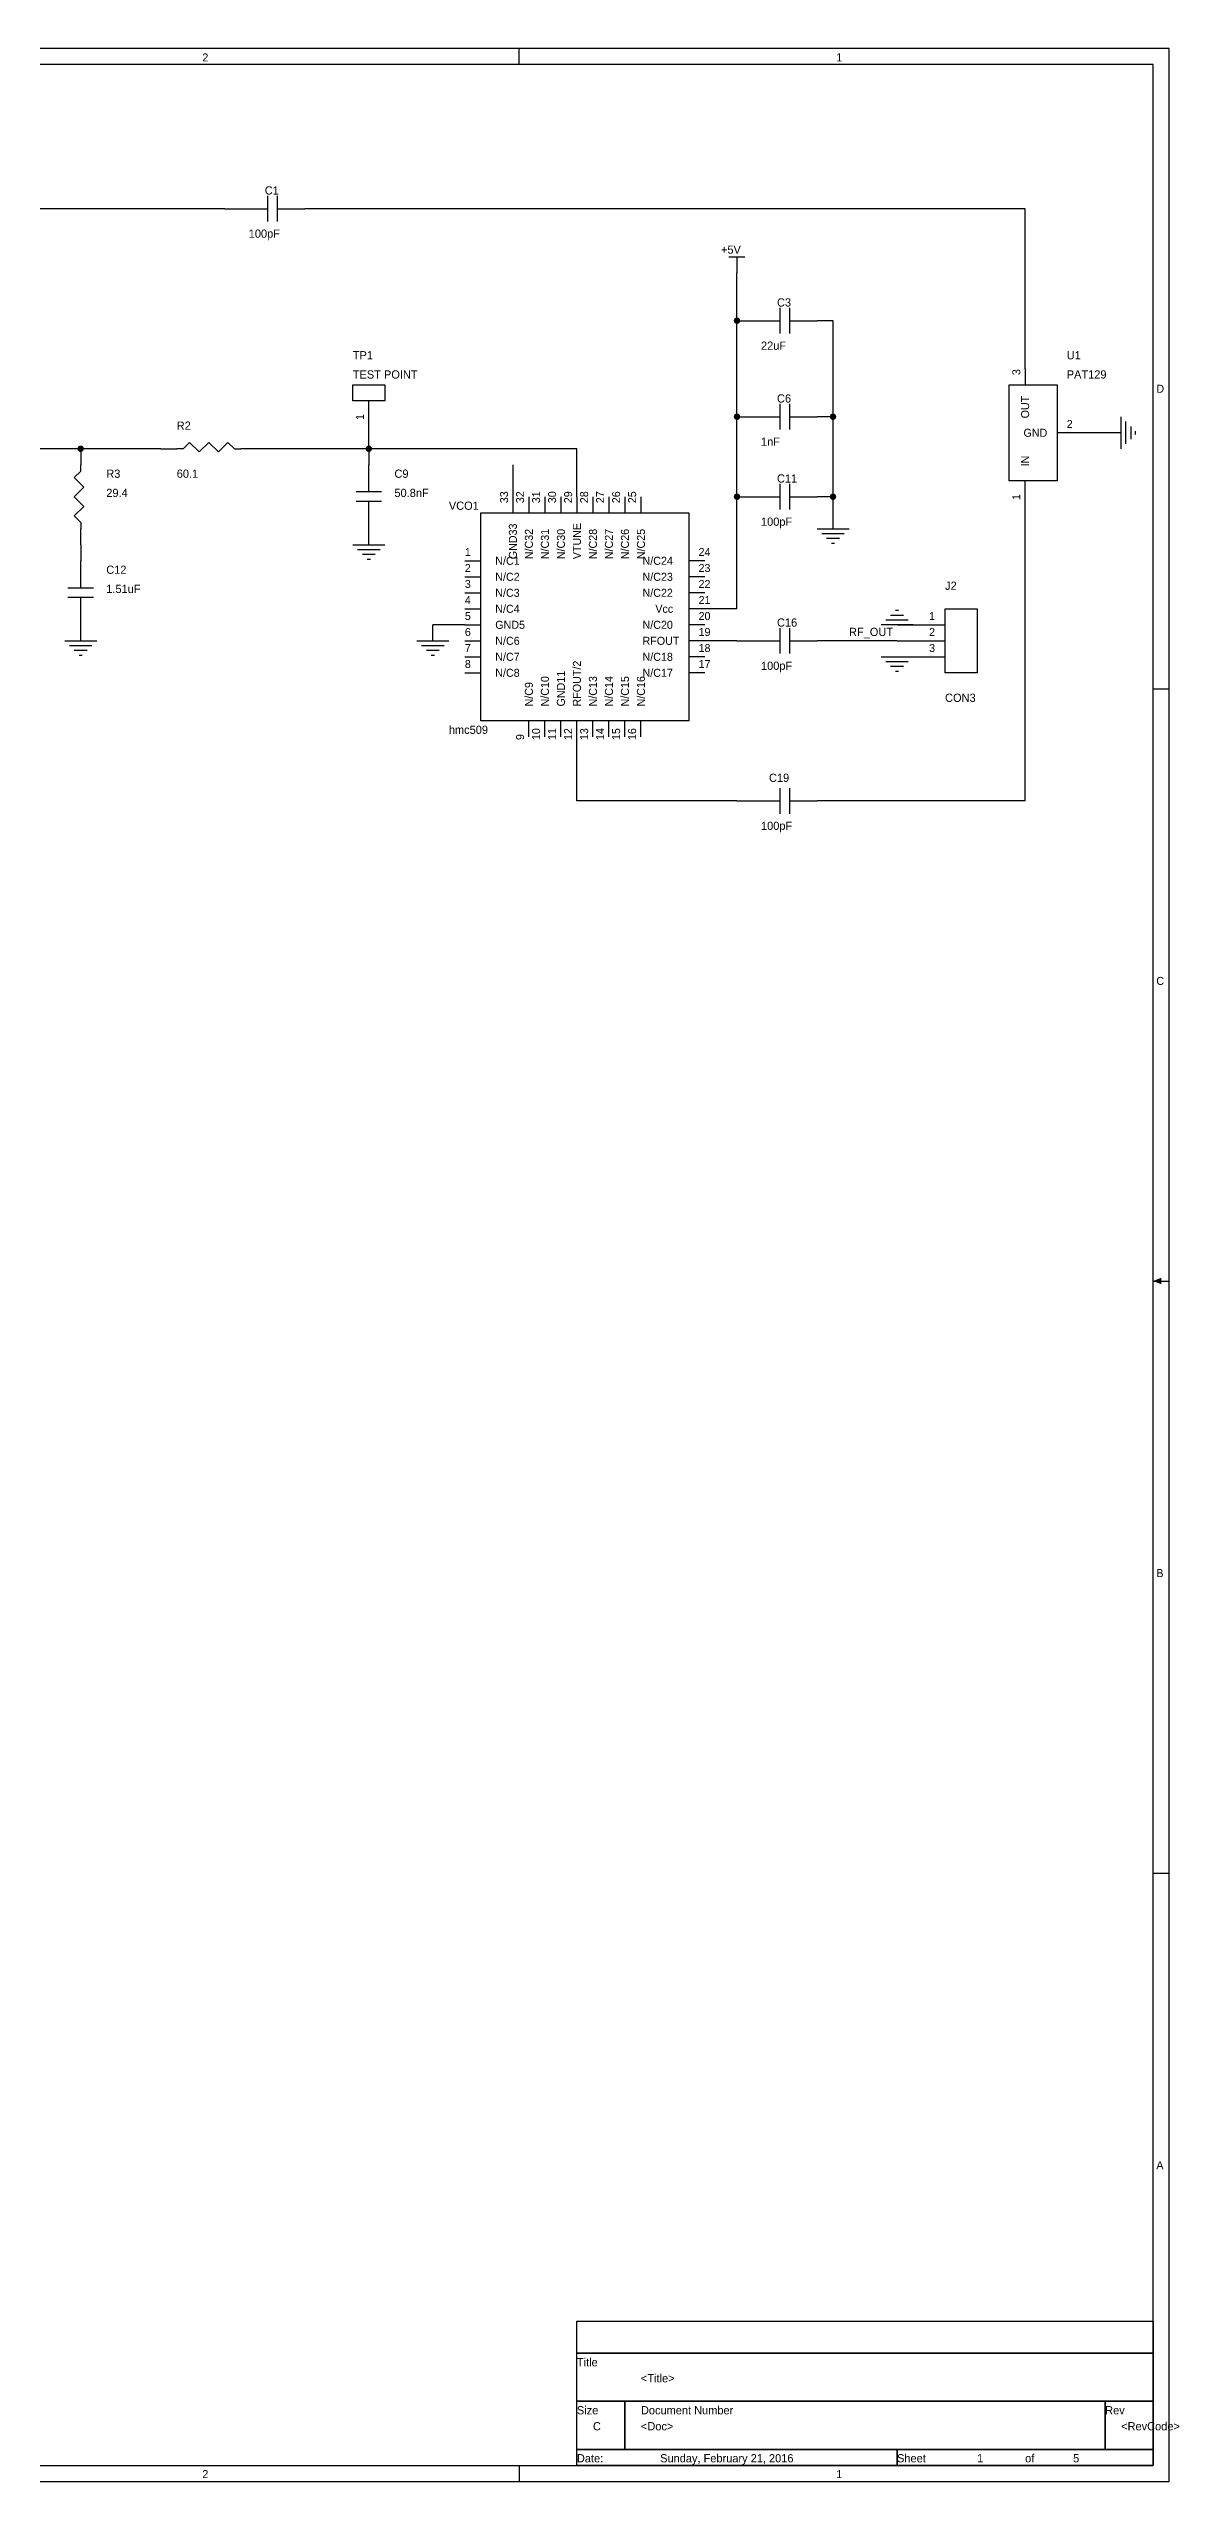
# Model space of a CAD drawing. Extents: x -0.1 to 20.2, y 0.1 to 15.3.
# Drawn here: x 13.1 to 20.16, y 0.1 to 15.3 of the extents above; entities that cross this region are included whole.
import ezdxf

# ---------------------------------------------------------------- set-up
doc = ezdxf.new("R2010")
doc.units = 0

msp = doc.modelspace()

# ---------------------------------------------------------------- linework, layer by layer
at = {"layer": 'PARTS'}
for p, q in [((14.2, 14.3), (14.3, 14.3)), ((14.8, 14.3), (14.7, 14.3)), ((17.4, 13.6), (17.5, 13.6)), ((18, 13.6), (17.9, 13.6)), ((19.2, 13.3), (19.2, 13.2)), ((15.1, 12.8), (15.1, 13.1)), ((17.4, 13), (17.5, 13)), ((18, 13), (17.9, 13)), ((13.3, 12.8), (13.3, 12.7)), ((13.8, 12.8), (13.9, 12.8)), ((14.4, 12.8), (14.3, 12.8)), ((15.1, 12.8), (15.1, 12.7)), ((19.5, 12.9), (19.4, 12.9)), ((16, 12.7), (16, 12.4)), ((16.1, 12.5), (16.1, 12.4)), ((16.2, 12.5), (16.2, 12.4)), ((16.3, 12.5), (16.3, 12.4)), ((16.4, 12.5), (16.4, 12.4)), ((16.5, 12.5), (16.5, 12.4)), ((16.6, 12.5), (16.6, 12.4)), ((16.7, 12.5), (16.7, 12.4)), ((16.8, 12.5), (16.8, 12.4)), ((17.4, 12.5), (17.5, 12.5)), ((18, 12.5), (17.9, 12.5)), ((19.2, 12.5), (19.2, 12.6)), ((13.3, 12.2), (13.3, 12.3)), ((13.3, 12.2), (13.3, 12.1)), ((15.1, 12.2), (15.1, 12.3)), ((15.7, 12.1), (15.8, 12.1)), ((17.2, 12.1), (17.1, 12.1)), ((15.7, 12), (15.8, 12)), ((15.7, 11.9), (15.8, 11.9)), ((17.2, 12), (17.1, 12)), ((17.2, 11.9), (17.1, 11.9)), ((15.7, 11.8), (15.8, 11.8)), ((17.2, 11.8), (17.1, 11.8)), ((13.3, 11.6), (13.3, 11.7)), ((15.7, 11.7), (15.8, 11.7)), ((15.7, 11.6), (15.8, 11.6)), ((17.2, 11.7), (17.1, 11.7)), ((17.2, 11.6), (17.1, 11.6)), ((17.4, 11.6), (17.5, 11.6)), ((18, 11.6), (17.9, 11.6)), ((18.4, 11.7), (18.7, 11.7)), ((18.4, 11.6), (18.7, 11.6)), ((15.7, 11.5), (15.8, 11.5)), ((17.2, 11.5), (17.1, 11.5)), ((18.4, 11.5), (18.7, 11.5)), ((15.7, 11.4), (15.8, 11.4)), ((17.2, 11.4), (17.1, 11.4)), ((16.1, 11), (16.1, 11.1)), ((16.2, 11), (16.2, 11.1)), ((16.3, 11), (16.3, 11.1)), ((16.4, 11), (16.4, 11.1)), ((16.5, 11), (16.5, 11.1)), ((16.6, 11), (16.6, 11.1)), ((16.7, 11), (16.7, 11.1)), ((16.8, 11), (16.8, 11.1)), ((17.4, 10.6), (17.5, 10.6)), ((18, 10.6), (17.9, 10.6))]:
    msp.add_line(p, q, dxfattribs=at)
for points in [[(14.3, 14.3), (14.47, 14.3)], [(14.47, 14.22), (14.47, 14.38)], [(14.53, 14.22), (14.53, 14.38)], [(14.53, 14.3), (14.7, 14.3)], [(17.35, 14), (17.45, 14)], [(17.4, 14), (17.4, 13.9)], [(17.5, 13.6), (17.67, 13.6)], [(17.67, 13.52), (17.67, 13.68)], [(17.73, 13.52), (17.73, 13.68)], [(17.73, 13.6), (17.9, 13.6)], [(17.67, 12.92), (17.67, 13.08)], [(17.73, 12.92), (17.73, 13.08)], [(17.5, 13), (17.67, 13)], [(17.73, 13), (17.9, 13)], [(19.8, 12.8), (19.8, 13)], [(19.83, 12.83), (19.83, 12.97)], [(19.86, 12.94), (19.86, 12.86)], [(13.94, 12.8), (13.9, 12.8)], [(13.98, 12.84), (13.94, 12.8)], [(14.04, 12.78), (13.98, 12.84)], [(14.04, 12.78), (14.1, 12.84)], [(14.1, 12.84), (14.16, 12.78)], [(14.16, 12.78), (14.22, 12.84)], [(14.26, 12.8), (14.22, 12.84)], [(14.26, 12.8), (14.3, 12.8)], [(19.89, 12.89), (19.89, 12.91)], [(13.3, 12.66), (13.26, 12.62)], [(13.32, 12.56), (13.26, 12.62)], [(13.3, 12.66), (13.3, 12.7)], [(15.1, 12.53), (15.1, 12.7)], [(13.26, 12.5), (13.32, 12.56)], [(13.32, 12.44), (13.26, 12.5)], [(15.18, 12.53), (15.02, 12.53)], [(15.18, 12.47), (15.02, 12.47)], [(15.1, 12.3), (15.1, 12.47)], [(17.5, 12.5), (17.67, 12.5)], [(17.67, 12.42), (17.67, 12.58)], [(17.73, 12.42), (17.73, 12.58)], [(17.73, 12.5), (17.9, 12.5)], [(13.32, 12.44), (13.26, 12.38)], [(13.26, 12.38), (13.3, 12.34)], [(13.3, 12.34), (13.3, 12.3)], [(15, 12.2), (15.2, 12.2)], [(15.03, 12.17), (15.17, 12.17)], [(17.9, 12.3), (18.1, 12.3)], [(17.93, 12.27), (18.07, 12.27)], [(18.04, 12.24), (17.96, 12.24)], [(17.99, 12.21), (18.01, 12.21)], [(13.3, 11.93), (13.3, 12.1)], [(15.14, 12.14), (15.06, 12.14)], [(15.09, 12.11), (15.11, 12.11)], [(13.38, 11.93), (13.22, 11.93)], [(13.38, 11.87), (13.22, 11.87)], [(13.3, 11.7), (13.3, 11.87)], [(18.47, 11.73), (18.33, 11.73)], [(18.36, 11.76), (18.44, 11.76)], [(18.41, 11.79), (18.39, 11.79)], [(13.2, 11.6), (13.4, 11.6)], [(13.23, 11.57), (13.37, 11.57)], [(15.4, 11.6), (15.6, 11.6)], [(15.43, 11.57), (15.57, 11.57)], [(17.5, 11.6), (17.67, 11.6)], [(17.67, 11.52), (17.67, 11.68)], [(17.73, 11.52), (17.73, 11.68)], [(17.73, 11.6), (17.9, 11.6)], [(18.5, 11.7), (18.3, 11.7)], [(13.34, 11.54), (13.26, 11.54)], [(13.29, 11.51), (13.31, 11.51)], [(15.54, 11.54), (15.46, 11.54)], [(15.49, 11.51), (15.51, 11.51)], [(18.3, 11.5), (18.5, 11.5)], [(18.33, 11.47), (18.47, 11.47)], [(18.44, 11.44), (18.36, 11.44)], [(18.39, 11.41), (18.41, 11.41)], [(17.67, 10.52), (17.67, 10.68)], [(17.73, 10.52), (17.73, 10.68)], [(17.5, 10.6), (17.67, 10.6)], [(17.73, 10.6), (17.9, 10.6)]]:
    msp.add_lwpolyline(points, dxfattribs=at)
for points in [[(15, 13.1), (15, 13.2), (15.2, 13.2), (15.2, 13.1)], [(19.1, 12.6), (19.1, 13.2), (19.4, 13.2), (19.4, 12.6)], [(15.8, 12.4), (17.1, 12.4), (17.1, 11.1), (15.8, 11.1)], [(18.7, 11.8), (18.9, 11.8), (18.9, 11.4), (18.7, 11.4)]]:
    msp.add_lwpolyline(points, close=True, dxfattribs=at)
at = {"layer": 'TITLE'}
for points in [[(-0.1, 0.1), (20.1, 0.1), (20.1, 15.3), (-0.1, 15.3)], [(0, 0.2), (20, 0.2), (20, 15.2), (0, 15.2)], [(16.4, 1.1), (20, 1.1), (20, 0.9), (16.4, 0.9)], [(16.4, 1.1), (20, 1.1), (20, 0.9), (16.4, 0.9)], [(16.4, 0.9), (20, 0.9), (20, 0.6), (16.4, 0.6)], [(16.4, 0.9), (20, 0.9), (20, 0.6), (16.4, 0.6)], [(16.4, 0.6), (16.7, 0.6), (16.7, 0.3), (16.4, 0.3)], [(16.4, 0.6), (16.7, 0.6), (16.7, 0.3), (16.4, 0.3)], [(16.7, 0.6), (19.7, 0.6), (19.7, 0.3), (16.7, 0.3)], [(16.7, 0.6), (19.7, 0.6), (19.7, 0.3), (16.7, 0.3)], [(19.7, 0.6), (20, 0.6), (20, 0.3), (19.7, 0.3)], [(19.7, 0.6), (20, 0.6), (20, 0.3), (19.7, 0.3)], [(16.4, 0.3), (18.4, 0.3), (18.4, 0.2), (16.4, 0.2)], [(16.4, 0.3), (18.4, 0.3), (18.4, 0.2), (16.4, 0.2)], [(18.4, 0.3), (20, 0.3), (20, 0.2), (18.4, 0.2)], [(18.4, 0.3), (20, 0.3), (20, 0.2), (18.4, 0.2)]]:
    msp.add_lwpolyline(points, close=True, dxfattribs=at)
for points in [[(16.04, 15.2), (16.04, 15.3)], [(20, 11.3), (20.1, 11.3)], [(20, 7.6), (20.1, 7.6)], [(20, 3.9), (20.1, 3.9)], [(16.04, 0.2), (16.04, 0.1)]]:
    msp.add_lwpolyline(points, dxfattribs=at)
msp.add_solid([(20, 7.6), (20.05, 7.62), (20.05, 7.58), (20.05, 7.6)], dxfattribs=at)
msp.add_solid([(20, 7.6), (20.05, 7.62), (20.05, 7.58), (20.05, 7.6)], dxfattribs=at)
msp.add_solid([(20, 7.6), (20.05, 7.62), (20.05, 7.58), (20.05, 7.6)], dxfattribs=at)
at = {"layer": 'WIRE'}
for points in [[(14.2, 14.3), (8.9, 14.3)], [(19.2, 14.3), (14.8, 14.3)], [(19.2, 13.3), (19.2, 14.3)], [(17.4, 13.6), (17.4, 13.9)], [(17.4, 13), (17.4, 13.6)], [(18, 13), (18, 13.6)], [(17.4, 12.5), (17.4, 13)], [(18, 12.5), (18, 13)], [(13.3, 12.8), (11.6, 12.8)], [(13.8, 12.8), (13.3, 12.8)], [(15.1, 12.8), (14.4, 12.8)], [(16.4, 12.8), (15.1, 12.8)], [(16.4, 12.5), (16.4, 12.8)], [(19.8, 12.9), (19.5, 12.9)], [(17.4, 11.8), (17.4, 12.5)], [(18, 12.3), (18, 12.5)], [(19.2, 10.6), (19.2, 12.5)], [(17.4, 11.8), (17.2, 11.8)], [(15.7, 11.7), (15.5, 11.7)], [(15.5, 11.6), (15.5, 11.7)], [(17.4, 11.6), (17.2, 11.6)], [(18.4, 11.6), (18, 11.6)], [(16.4, 10.6), (16.4, 11)], [(17.4, 10.6), (16.4, 10.6)], [(19.2, 10.6), (18, 10.6)]]:
    msp.add_lwpolyline(points, dxfattribs=at)
at = {"layer": 'WIRE', "const_width": 0.02}
for points in [[(17.39, 13.6, 1), (17.41, 13.6, 1)], [(17.39, 13, 1), (17.41, 13, 1)], [(17.99, 13, 1), (18.01, 13, 1)], [(13.29, 12.8, 1), (13.31, 12.8, 1)], [(15.09, 12.8, 1), (15.11, 12.8, 1)], [(17.39, 12.5, 1), (17.41, 12.5, 1)], [(17.99, 12.5, 1), (18.01, 12.5, 1)]]:
    msp.add_lwpolyline(points, format="xyb", close=True, dxfattribs=at)

# ---------------------------------------------------------------- texts
at = {"layer": 'PARTS'}
for s, p in [('3', (19.17, 13.26)), ('OUT', (19.225, 12.99)), ('1', (15.07, 12.98)), ('IN', (19.225, 12.69)), ('33', (15.97, 12.46)), ('32', (16.07, 12.46)), ('31', (16.17, 12.46)), ('30', (16.27, 12.46)), ('29', (16.37, 12.46)), ('28', (16.47, 12.46)), ('27', (16.57, 12.46)), ('26', (16.67, 12.46)), ('25', (16.77, 12.46)), ('1', (19.17, 12.48)), ('GND33', (16.025, 12.11)), ('VTUNE', (16.425, 12.11)), ('N/C32', (16.125, 12.11)), ('N/C31', (16.225, 12.11)), ('N/C30', (16.325, 12.11)), ('N/C28', (16.525, 12.11)), ('N/C27', (16.625, 12.11)), ('N/C26', (16.725, 12.11)), ('N/C25', (16.825, 12.11)), ('GND11', (16.325, 11.19)), ('RFOUT/2', (16.425, 11.19)), ('N/C9', (16.125, 11.19)), ('N/C10', (16.225, 11.19)), ('N/C13', (16.525, 11.19)), ('N/C14', (16.625, 11.19)), ('N/C15', (16.725, 11.19)), ('N/C16', (16.825, 11.19)), ('9', (16.07, 10.98)), ('10', (16.17, 10.98)), ('11', (16.27, 10.98)), ('12', (16.37, 10.98)), ('13', (16.47, 10.98)), ('14', (16.57, 10.98)), ('15', (16.67, 10.98)), ('16', (16.77, 10.98))]:
    msp.add_text(s, height=0.05, rotation=90, dxfattribs=at).set_placement(p)
for s, p in [('GND', (19.19, 12.875)), ('2', (19.46, 12.93)), ('1', (15.7, 12.13)), ('24', (17.16, 12.13)), ('2', (15.7, 12.03)), ('N/C1', (15.89, 12.075)), ('N/C2', (15.89, 11.975)), ('N/C24', (16.81, 12.075)), ('N/C23', (16.81, 11.975)), ('23', (17.16, 12.03)), ('4', (15.7, 11.83)), ('3', (15.7, 11.93)), ('N/C3', (15.89, 11.875)), ('N/C22', (16.81, 11.875)), ('22', (17.16, 11.93)), ('21', (17.16, 11.83)), ('5', (15.7, 11.73)), ('GND5', (15.89, 11.675)), ('N/C4', (15.89, 11.775)), ('N/C20', (16.81, 11.675)), ('Vcc', (16.89, 11.775)), ('20', (17.16, 11.73)), ('1', (18.6, 11.73)), ('6', (15.7, 11.63)), ('7', (15.7, 11.53)), ('N/C6', (15.89, 11.575)), ('RFOUT', (16.81, 11.575)), ('19', (17.16, 11.63)), ('18', (17.16, 11.53)), ('3', (18.6, 11.53)), ('2', (18.6, 11.63)), ('8', (15.7, 11.43)), ('N/C7', (15.89, 11.475)), ('N/C8', (15.89, 11.375)), ('N/C18', (16.81, 11.475)), ('N/C17', (16.81, 11.375)), ('17', (17.16, 11.43))]:
    msp.add_text(s, height=0.05, dxfattribs=at).set_placement(p)
at = {"layer": 'PARTTEXT'}
for s, p in [('C1', (14.45, 14.3886)), ('100pF', (14.35, 14.1186)), ('+5V', (17.3, 14.0186)), ('C3', (17.65, 13.6886)), ('TP1', (15, 13.3586)), ('22uF', (17.55, 13.4186)), ('U1', (19.46, 13.3586)), ('TEST POINT', (15, 13.2386)), ('PAT129', (19.46, 13.2386)), ('C6', (17.65, 13.0886)), ('R2', (13.9, 12.9186)), ('1nF', (17.55, 12.8186)), ('R3', (13.46, 12.6186)), ('60.1', (13.9, 12.6186)), ('C9', (15.26, 12.6186)), ('C11', (17.65, 12.5886)), ('29.4', (13.46, 12.4986)), ('50.8nF', (15.26, 12.4986)), ('VCO1', (15.6, 12.4186)), ('100pF', (17.55, 12.3186)), ('C12', (13.46, 12.0186)), ('1.51uF', (13.46, 11.8986)), ('J2', (18.7, 11.9186)), ('C16', (17.65, 11.6886)), ('100pF', (17.55, 11.4186)), ('CON3', (18.7, 11.2186)), ('hmc509', (15.6, 11.0186)), ('C19', (17.6, 10.7186)), ('100pF', (17.55, 10.4186)), ('Title', (16.4, 0.8186)), ('Title', (16.4, 0.8186)), ('Size', (16.4, 0.5186)), ('Size', (16.4, 0.5186)), ('Document Number', (16.8, 0.5186)), ('Document Number', (16.8, 0.5186)), ('Rev', (19.7, 0.5186)), ('Rev', (19.7, 0.5186)), ('Date:', (16.4, 0.2186)), ('Date:', (16.4, 0.2186)), ('Sheet', (18.4, 0.2186)), ('Sheet', (18.4, 0.2186)), ('of', (19.2, 0.2186)), ('of', (19.2, 0.2186))]:
    msp.add_text(s, height=0.0514, dxfattribs=at).set_placement(p)
at = {"layer": 'TITLE'}
for s, height, p in [('2', 0.05, (14.06, 15.22)), ('1', 0.05, (18.02, 15.22)), ('D', 0.05, (20.02, 13.15)), ('C', 0.05, (20.02, 9.45)), ('B', 0.05, (20.02, 5.75)), ('A', 0.05, (20.02, 2.05)), ('<Title>', 0.0514, (16.8, 0.7186)), ('<Title>', 0.0514, (16.8, 0.7186)), ('C', 0.0514, (16.5, 0.4186)), ('C', 0.0514, (16.5, 0.4186)), ('<Doc>', 0.0514, (16.8, 0.4186)), ('<Doc>', 0.0514, (16.8, 0.4186)), ('<RevCode>', 0.0514, (19.8, 0.4186)), ('<RevCode>', 0.0514, (19.8, 0.4186)), ('2', 0.05, (14.06, 0.12)), ('Sunday, February 21, 2016', 0.0514, (16.92, 0.2186)), ('Sunday, February 21, 2016', 0.0514, (16.92, 0.2186)), ('1', 0.05, (18.02, 0.12)), ('1', 0.0514, (18.9, 0.2186)), ('1', 0.0514, (18.9, 0.2186)), ('5', 0.0514, (19.5, 0.2186)), ('5', 0.0514, (19.5, 0.2186))]:
    msp.add_text(s, height=height, dxfattribs=at).set_placement(p)
at = {"layer": 'WIRETEXT'}
msp.add_text('RF_OUT', height=0.0514, dxfattribs=at).set_placement((18.1, 11.63))

doc.saveas('drawing.dxf')
